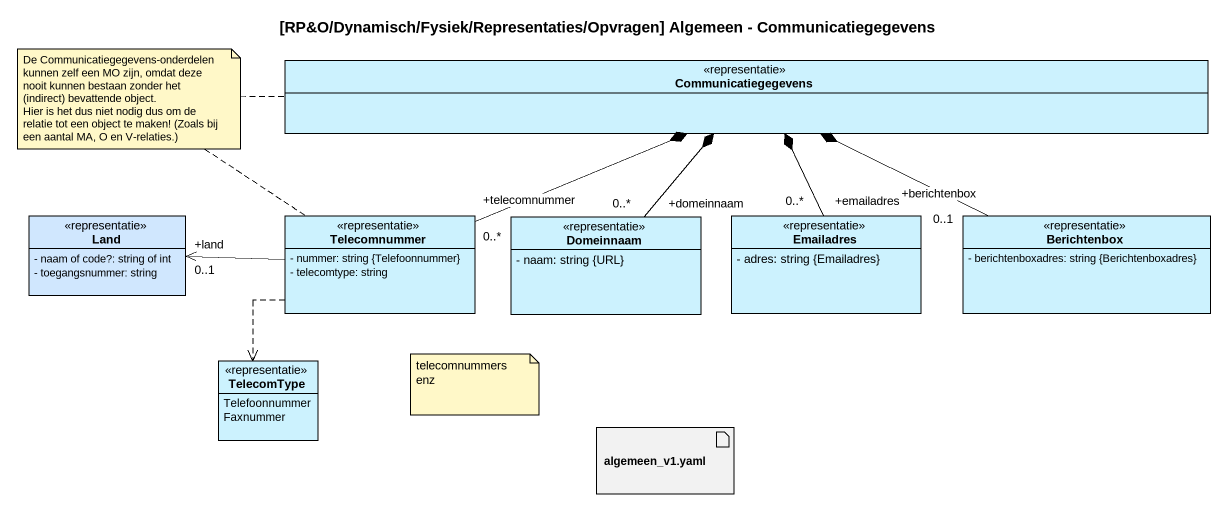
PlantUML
@startuml
title [RP&O/Dynamisch/Fysiek/Representaties/Opvragen] Algemeen - Communicatiegegevens
allowmixing
hide circle
hide empty members
skinparam classAttributeIconSize 0
class Communicatiegegevens <<representatie>> #CCF2FE
class Land <<representatie>> #D0E7FE {
  - naam of code?: string of int
  - toegangsnummer: string
}
class Telecomnummer <<representatie>> #CCF2FE {
  - nummer: string {Telefoonnummer}
  - telecomtype: string
}
class Domeinnaam <<representatie>> #CCF2FE {
  - naam: string {URL}
}
class Emailadres <<representatie>> #CCF2FE {
  - adres: string {Emailadres}
}
class Berichtenbox <<representatie>> #CCF2FE {
  - berichtenboxadres: string {Berichtenboxadres}
}
enum TelecomType <<representatie>> #CCF2FE {
  Telefoonnummer
  Faxnummer
}
artifact "algemeen_v1.yaml" as algemeen_v1_yaml
Land "+land\n0..1" <-right- Telecomnummer
Telecomnummer "+telecomnummer\n0..*" -right-* Communicatiegegevens
Telecomnummer ..> TelecomType
Domeinnaam "+domeinnaam\n0..*" -up-* Communicatiegegevens
Emailadres "+emailadres\n0..*" -up-* Communicatiegegevens
Berichtenbox "+berichtenbox\n0..1" -left-* Communicatiegegevens
note as N1
  De Communicatiegegevens-onderdelen kunnen zelf een MO zijn, omdat deze nooit kunnen bestaan zonder het (indirect) bevattende object.
  Hier is het dus niet nodig dus om de relatie tot een object te maken! (Zoals bij een aantal MA, O en V-relaties.)
end note
N1 .. Communicatiegegevens
N1 .. Telecomnummer
note as N2
  telecomnummers enz
end note
@enduml
